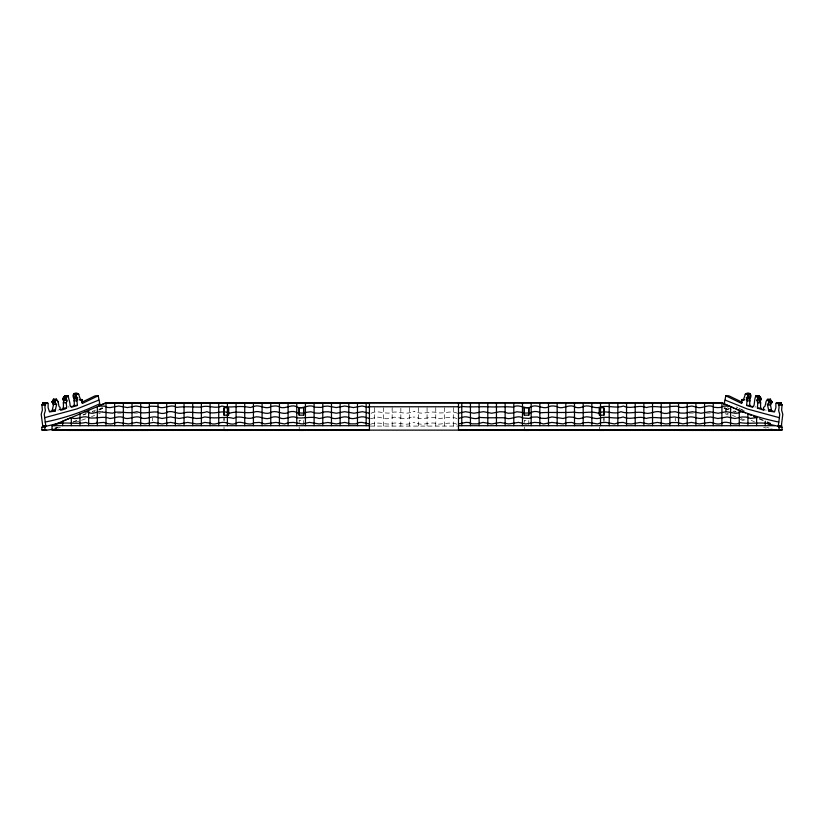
<?xml version="1.0" encoding="UTF-8"?>
<svg xmlns="http://www.w3.org/2000/svg" width="824" height="824" viewBox="0 0 824 824"><rect width="100%" height="100%" fill="white"/><g stroke="black" fill="none" stroke-linecap="round" stroke-linejoin="round"><path stroke-width="0.62" stroke-dasharray="4.12 3.09" d="M224.025 420.302L224.025 418.365M374.621 426.049L374.621 406.16M383.5 426.049L383.5 407.684M392.162 426.049L392.162 406.201M400.835 426.049L400.835 408.333M409.507 426.049L409.507 407.334M418.417 426.049L418.417 407.334M427.079 426.049L427.079 407.169M435.762 426.049L435.762 407.365M444.414 426.049L444.414 407.684M453.293 426.049L453.293 407.324M603.961 420.302L603.961 418.365M675.268 420.817L675.268 417.953M725.542 411.969L725.614 407.623L728.756 409.219M725.965 412.196L726.418 409.209M735.348 411.815L735.667 411.176M755.907 406.819L754.877 407.035M370.501 418.664L377.948 417.109L386.003 418.767L389.886 418.582L394.325 417.14L400.031 417.964M92.885 412.422L94.976 411.361M99.158 409.219L102.3 407.623L102.372 411.969M73.388 421.929L76.704 420.302M54.6 428.727L56.866 427.615M82.946 414.915L86.345 413.246M92.731 411.279L95.502 410.084M55.548 428.593L57.896 427.584M98.952 409.806L103.649 407.767M98.767 413.7L100.363 413.02M55.538 428.295L57.886 427.306M98.952 410.033L103.639 408.065M83.533 415.008L85.758 414.153M91.546 416.594L94.616 415.409M81.504 420.281L85.974 418.644M72.666 422.3L77.343 420.693M75.705 422.3L80.391 420.693M54.92 428.068L57.299 427.326M57.958 428.068L60.348 427.326M69.123 407.035L68.093 406.819M57.824 410.146L58.576 409.981M371.15 413.246C377.31 409.755 384.108 414.07 390.555 412.917C397.58 409.889 405.161 415.687 412.288 411.681A6.458 2.853 0 0 1 413.082 411.722M414.843 417.078L413.082 417.078M414.843 422.702L413.082 422.702M117.575 413.061L121.365 413.061M133.9 413.061L137.515 413.061M689.194 413.061L694.014 413.061M706.539 413.061L710.34 413.061M370.285 426.08L457.639 426.08M457.526 413.257C450.79 410.033 443.714 414.101 436.844 412.649C429.881 410.331 422.619 415.461 415.636 411.681A6.458 2.853 0 0 0 414.843 411.722M370.501 424.288C377.042 421.404 383.871 424.484 390.607 424C397.559 420.745 405.181 426.77 412.237 422.733A5.624 2.482 0 0 1 413.082 422.753M456.846 418.664C453.056 416.161 444.012 418.252 438.028 418.582C430.818 414.987 422.99 421.116 415.677 417.109A5.624 2.482 0 0 0 414.843 417.129M456.846 424.288C452.984 421.775 443.971 423.876 438.028 424.206C430.952 420.518 422.98 426.842 415.677 422.733A5.624 2.482 0 0 0 414.843 422.753M765.424 409.981L766.176 410.146M766.701 427.326L769.08 428.068M763.652 427.326L766.042 428.068M741.075 418.644L746.657 420.693M740.261 419.457L743.609 420.693M728.117 414.905L725.233 413.7M724.275 408.076L728.972 410.043M726.686 413.02L728.282 413.7M724.265 407.787L728.962 409.816M723.73 407.952L727.582 409.683M741.837 409.734L744.329 410.929M736.028 406.881L737.861 407.777M738.963 408.313L744.803 411.166M727.468 407.726L736.532 412.154M751.21 420.302L754.526 421.929M732.938 411.361L735.029 412.422M400.103 417.995L405.449 418.839L412.237 417.109A5.624 2.482 0 0 1 413.082 417.129M92.247 411.176L92.566 411.815M603.961 417.953L603.961 423.546M599.45 426.945L599.45 430.416M528.792 424.628L528.792 420.302L524.28 420.302L524.28 422.465M524.28 426.945L524.28 430.416M303.706 424.628L303.706 420.302L299.205 420.302L299.205 422.465M299.205 426.945L299.205 430.416M224.025 417.953L224.025 420.817M224.025 426.945L224.025 430.416M152.646 417.953L152.646 420.817M413.071 411.67A13.699 6.036 0 0 1 413.463 411.67L414.451 411.67A13.699 6.036 0 0 1 414.853 411.67M735.492 416.594A258.592 190.653 90 0 1 732.433 415.409"/><path stroke-width="1.24" d="M52.025 425.699L52.025 429.767L369.42 429.778L369.42 403.008L105.987 402.998L52.025 425.699L369.42 425.699M53.962 425.668L53.962 424.885C64.488 420.93 75.015 424.927 85.82 422.424C91.855 425.163 97.695 422.413 103.958 422.465C107.233 423.835 111.158 424.721 114.649 423A7.159 3.069 0 0 1 117.894 422.403L128.565 423.948L136.382 422.393L145.003 423.855L153.532 422.424L162.101 423.958L170.558 422.393L179.199 423.958L187.645 422.434L196.411 423.958L200.613 423.701L204.774 422.403L210.058 423.062M62.645 425.668L62.645 421.229L71.317 417.583L71.317 425.668M79.98 425.668L79.98 413.875M88.642 425.668L88.642 410.414M97.325 425.668L97.325 406.943M105.997 425.668L106.008 403.193M114.66 425.668L114.66 403.008M123.332 425.668L123.343 402.73M132.015 425.668L132.015 402.73M140.688 425.668L140.688 403.029M149.36 425.668L149.36 403.039M158.023 425.668L158.023 403.049M166.695 425.668L166.695 402.761L158.991 402.761M175.378 425.668L175.388 402.771M184.04 425.668L184.04 403.07M192.713 425.668L192.713 403.08M201.386 425.668L201.386 403.091M210.069 425.678L210.069 403.091M218.731 425.678L218.731 403.101M224.025 408.024L224.025 415.451M227.393 425.678L227.403 402.823M228.536 408.024L228.536 415.451M236.076 425.678L236.076 403.121M244.728 425.678L244.738 402.843M253.421 425.678L253.421 402.843M262.084 425.678L262.084 403.142M270.756 425.678L270.756 403.152M279.418 425.678L279.429 403.152M288.081 425.678L288.081 403.163M296.753 425.678L296.764 402.885M299.205 408.024L299.205 415.451M303.706 408.024L303.706 415.451M305.436 425.678L305.447 402.895M314.109 425.678L314.109 403.183M322.781 425.678L322.781 403.193M331.464 425.678L331.464 403.204M340.127 425.678L340.127 402.926M348.799 425.678L348.809 402.936M357.472 425.678L357.472 403.224M366.144 425.678L366.144 402.957M458.494 403.008L458.494 429.778L775.899 429.788M461.78 425.678L461.77 402.957M470.452 425.678L470.442 402.946M479.115 425.678L479.104 402.936M487.798 425.678L487.787 402.926M496.45 425.678L496.45 403.204M505.133 425.678L505.133 403.204M513.805 425.678L513.805 403.193M522.478 425.678L522.467 402.895M524.28 408.024L524.28 415.451M528.792 408.024L528.792 415.451M531.161 425.678L531.15 402.895M539.833 425.678L539.833 403.173M548.496 425.678L548.496 403.163M557.158 425.678L557.158 403.152M565.831 425.678L565.831 403.152M574.503 425.678L574.493 402.854M583.186 425.678L583.186 402.843M591.848 425.678L591.848 403.121M599.45 408.024L599.45 415.451M600.521 425.678L600.521 402.833M603.961 408.024L603.961 415.451M609.194 425.678L609.194 403.111M617.846 425.678L617.846 403.101M626.539 425.678L626.539 403.101M635.201 425.678L635.201 403.091M643.874 425.678L643.874 403.08M652.536 425.678L652.536 402.781M661.229 425.678L661.219 402.771L664.422 402.771M669.891 425.678L669.891 403.06M678.564 425.678L678.564 403.049M687.226 425.678L687.226 403.039M695.909 425.678L695.899 402.751M704.582 403.276L704.582 402.74M704.582 425.678L704.582 403.029M713.254 425.678L713.265 403.018M721.917 425.689L721.917 403.204M730.589 425.689L730.589 406.953M739.272 425.689L739.272 410.424M747.934 425.689L747.934 413.885M756.607 425.689L756.607 417.603L750.499 418.438L746.41 417.088L742.094 416.975L734.926 418.51L727.159 416.954L717.962 418.51L710.463 416.985L704.592 417.624M765.269 425.689L765.269 421.249M45.083 403.595L43.167 402.74L41.952 404.975L42.374 410.156L41.2 414.297L42.766 426.121L41.839 427.574L41.818 429.788L45.371 430.365L53.23 429.263M99.931 404.666L98.19 395.808L82.235 403.492L82.266 402.73A19.024 14.029 90 0 0 82.215 400.526L81.978 399.527L80.773 400.505L78.671 394.222L77.199 393.656L76.066 395.716L76.848 398.826L77.219 397.25L77.683 397.539L76.941 400.825L77.405 405.449L71.482 407.241L70.04 405.511C70.287 402.565 68.557 399.259 68.237 395.891C67.238 397.168 62.14 396.416 63.015 399.362C62.562 402.72 68.34 398.126 67.146 401.082C64.674 403.163 68.474 407.695 65.364 408.889C61.985 409.683 59.225 411.969 60.131 407.231C58.308 407.221 58.875 403.358 58.01 401.916A3.986 2.936 -90 0 0 57.773 401.185L56.485 399.104L55.548 401.226L52.231 401.36L53.004 404.615L56.691 404.172L55.084 411.104L49.502 411.938L48.101 407.561L48.132 403.595L47.308 402.74L45.691 403.235L44.898 406.984L45.361 410.609L44.249 414.297L45.814 426.121L44.754 428.233L45.371 430.365M730.589 417.387L730.6 416.862M757.225 397.086C762.488 394.881 761.994 403.297 757.689 400.588C758.265 399.125 758.049 398.188 757.071 396.704C754.681 393.491 754.485 404.429 753.96 405.511L752.559 407.272L746.596 405.449L747.059 400.825L746.317 397.539L746.781 397.25L747.152 398.826L747.934 395.716L746.801 393.656L745.329 394.222L743.227 400.505L742.022 399.527L741.785 400.526A19.024 14.029 -90 0 0 741.734 402.73L741.765 403.492L725.81 395.808L724.069 404.666M53.653 404.172L52.036 411.104L49.811 411.454M369.461 407.561L361.993 406.016L353.383 407.581L344.813 406.016L336.254 407.571L327.736 406.077L323.492 406.428L321.288 407.437L314.706 407.159C309.247 403.492 303.191 409.353 297.392 407.252C292.057 403.327 285.969 409.271 280.232 407.293C277.688 405.459 274.104 405.841 271.178 406.479C265.781 410.156 259.89 404.234 254.173 406.356L250.486 407.499L244.728 406.654M779.01 420.539L779.751 414.297L778.639 410.609L779.102 406.984L778.309 403.235L776.692 402.74L775.868 403.595L775.899 407.561L774.498 411.938L768.916 411.104L767.309 404.172L767.947 404.615L768.895 402.081L767.711 400.073M767.855 404.636C771.789 407.18 774.035 398.383 768.576 401.237M770.636 399.269L767.515 399.104L766.227 401.185A3.986 2.936 90 0 0 765.99 401.916L765.053 406.088L763.467 407.54L763.899 410.28L757.4 408.076L757.771 403.379L756.803 399.722L757.544 400.794M764.033 409.621C758.039 409.652 762.179 403.307 759.707 400.114M781.554 424.36L782.8 414.297L781.626 410.156L782.048 404.975L780.833 402.74L778.917 403.595M64.293 400.114C61.81 403.307 65.961 409.641 59.967 409.621M77.93 393.584C72.09 390.524 71.389 400.897 76.972 398.692M73.975 398.147L73.8 398.826M749.387 398.116C751.055 401.463 747.255 406.881 753.321 406.562M778.505 424.36L778.907 421.352M62.881 399.321L66.311 399.321L66.456 400.794M70.679 406.562C76.745 406.881 72.945 401.463 74.613 398.116M778.484 424.484L778.186 426.121L779.288 429.026L778.629 430.365L770.77 429.263M781.533 424.484L782.182 429.788L778.629 430.365M66.775 397.086L65.724 398.929L66.311 399.321M63.726 397.086L64.911 396.004M56.145 404.636L55.146 402.328L55.496 401.237M52.52 401.175L53.447 399.104L56.485 399.104M63.788 399.99L63.407 400.794M759.089 396.004L760.294 397.117M747.028 398.692C752.631 400.886 751.91 390.524 746.07 393.584M770.059 399.774L770.553 399.104M768.483 402.864L771.532 402.864M41.931 427.213L44.98 427.213M105.997 412.474L112.548 413.185L114.989 412.247C122.488 411.526 129.45 413.988 136.866 411.681C143.675 414.513 150.411 411.382 157.363 412.052C160.103 413.988 164.841 413.947 167.581 411.969C173.019 410.28 177.397 414.534 182.846 413.071C190.632 410.671 198.924 414.637 206.937 411.701C214.364 415.234 222.284 409.487 229.659 413.164C237.796 410.692 246.232 413.916 253.998 412.113C259.756 409.837 265.266 415.502 270.828 412.422C276.503 409.569 281.89 415.131 287.71 412.783C290.223 411.104 294.745 410.949 297.217 412.834L303.891 413.123L305.57 412.309M305.477 412.422L310.967 411.763L315.51 413.071L319.794 413.226L324.45 411.876L328.158 411.753L336.305 413.246L344.473 411.681L354.104 413.236L362.375 411.691L369.471 413.236M704.582 417.634C698.968 420.59 692.809 414.874 687.175 417.655M704.582 423.093L699.36 423.958L691.532 422.403L682.911 423.866L676.937 422.547L671.488 422.558L669.418 423.629L665.813 423.969L657.367 422.403L648.725 423.969L640.269 422.444L631.514 423.958L627.311 423.711L623.15 422.413L618.731 422.661L614.529 423.948L605.825 422.413L601.489 422.63L597.482 423.938L588.676 422.475L584.123 422.671L580.23 423.876L575.574 423.742L571.897 422.444L566.809 422.65L563.122 423.927L551.895 422.413L543.438 423.969L539.02 422.671L534.457 422.413L525.815 423.958L518.43 422.393L508.779 423.958L500.127 422.465L491.619 423.958L483.07 422.403L477.261 423.866L472.07 423.845L468.722 422.516L465.951 422.403L461.77 423.258M704.592 423.083L710.02 422.413A7.159 3.069 0 0 1 713.265 423.011C716.097 424.082 720.042 424.793 722.514 422.722C728.571 420.611 734.534 426.43 740.199 422.64C750.417 424.37 760.14 421.723 770.069 423.938M745.329 394.222L749.85 393.656M461.77 423.279L458.494 423.948M65.065 395.973L68.361 395.86M140.842 417.706C134.93 414.678 128.781 420.889 123.147 417.449C118.718 415.749 114.33 418.17 109.953 418.499C103.021 415.718 96.017 418.952 89.033 417.789C83.224 414.451 77.106 420.807 71.317 417.634M687.082 417.778L682.911 418.407L678.574 417.696M81.555 402.359L95.141 395.808L98.19 395.808M99.508 403.904L88.261 408.9A399.063 294.219 90 0 1 45.186 422.043L45.196 422.115M98.798 400.103L76.817 408.941L44.599 417.706M748.748 394.14L745.401 394.13M98.962 405.758L105.997 402.709L721.927 402.72L724.265 403.739M760.593 400.794L760.212 399.99M74.15 393.656L78.671 394.222M458.494 407.571L462.192 406.489C470.885 407.324 479.249 406.5 487.798 406.798C496.285 407.324 504.556 406.263 513.208 407.159C518.811 403.307 525.279 409.919 531.058 406.881C536.517 403.739 541.996 409.209 547.692 407.303C550.226 405.459 553.821 405.851 556.736 406.489C562.133 410.167 568.024 404.244 573.751 406.366C576.656 408.477 581.167 407.849 584.206 406.273C589.665 404.687 594.156 408.858 599.542 407.293C607.35 404.738 615.404 408.786 623.449 406.047C630.926 409.713 638.919 404.265 646.387 407.54C654.524 405.068 662.578 408.498 670.417 406.459L677.132 406.191L680.027 407.355L683.148 407.489L691.892 406.026L696.455 407.149C702.151 409.25 707.157 404.151 712.873 406.541L713.841 407.283L717.704 407.592L720.382 407.468L723.544 406.139L728.426 406.077M458.494 418.489L462.213 417.397C468.042 414.946 474.027 421.136 479.527 417.387C488.189 418.139 496.604 417.572 505.122 417.799C510.818 420.848 517.245 414.256 522.746 417.995L529.008 418.438L532.366 417.109L537.423 416.985L540.822 418.262L545.787 418.438L551.926 416.944L563.163 418.468L568.684 416.965L573.71 417.263C576.604 419.364 581.136 418.819 584.144 417.202C589.603 415.595 594.083 419.725 599.47 418.232C607.195 415.543 615.229 419.818 623.191 416.954C630.69 420.59 638.682 415.214 646.15 418.448C654.359 416.089 662.414 419.292 670.334 417.428L674.382 416.965L678.554 417.665M742.702 411.794L739.272 412.278A3.801 1.627 0 0 1 735.059 413.257L726.5 411.691L718.095 413.257L709.577 411.701L701.028 413.246L692.356 411.701L684.559 413.154L680.233 413.051L675.319 411.732L670.551 412.062C667.821 413.998 663.073 413.957 660.343 411.979C654.895 410.29 650.517 414.544 645.068 413.082C637.282 410.682 628.99 414.647 620.977 411.712C613.55 415.244 605.64 409.497 598.265 413.174C590.118 410.702 581.682 413.926 573.916 412.113C562.473 413.009 551.647 411.99 540.214 412.783C537.691 411.104 533.169 410.96 530.697 412.845L524.023 413.133L522.344 412.319M99.498 406.067L104.37 406.119L107.542 407.458L110.21 407.581L118.79 406.016L127.36 407.571L136.022 406.016L144.767 407.478L147.898 407.344L150.782 406.181L157.497 406.448C163.482 410.404 170.722 403.101 176.666 407.406C185.163 406.16 192.764 407.262 201.241 407.066C207.957 404.533 215.074 409.332 221.862 406.036C229.649 408.179 236.941 405.83 244.728 406.716M42.323 430.365L46.638 430.149M458.443 413.236L465.55 411.691L473.821 413.236L483.451 411.691L491.609 413.246L499.766 411.753L503.474 411.876L508.13 413.236L512.415 413.082L516.947 411.773L522.447 412.422M74.088 393.707L77.137 393.707M746.863 393.707L749.912 393.707M74.418 393.872L78.043 393.944M745.957 393.944L749.582 393.872M75.252 394.14L78.599 394.13M73.542 394.449L76.581 394.449M747.419 394.449L750.458 394.449M73.161 395.098L76.21 395.098M747.79 395.098L750.839 395.098M64.622 395.736L67.764 395.716M756.236 395.716L759.378 395.736M725.81 395.808L728.859 395.808L742.445 402.359M755.639 395.86L758.935 395.973M63.891 396.704L67.146 396.643M73.418 396.766L76.467 396.766M747.533 396.766L750.582 396.766M756.947 396.663L760.109 396.704M63.809 396.797L66.857 396.797M757.143 396.797L760.192 396.797M63.407 397.333L66.456 397.333M757.544 397.333L760.593 397.333M74.036 397.549L77.075 397.549M746.925 397.549L749.964 397.549M63.396 397.93L66.445 397.93M757.555 397.93L760.604 397.93M62.686 398.929L65.724 398.929M758.276 398.929L761.314 398.929M62.686 399.094L65.735 399.094M758.265 399.094L761.314 399.094M757.689 399.321L761.119 399.321M79.949 399.527L81.978 399.527M742.022 399.527L744.051 399.527M79.094 399.867L82.132 399.867M741.868 399.867L744.906 399.867M53.158 400.299L56.197 400.299M767.803 400.299L770.842 400.299L771.501 401.226M52.808 400.464L55.847 400.464M768.153 400.464L771.192 400.464M73.903 400.825L76.941 400.825M747.059 400.825L750.097 400.825M52.231 401.36L55.342 401.257M768.658 401.257L771.769 401.36M52.2 401.69L55.249 401.69M768.782 401.731L771.82 401.731M52.056 402.081L55.105 402.081M768.895 402.081L771.944 402.081M52.097 402.328L55.146 402.328M768.854 402.328L771.903 402.328M42.838 402.936L45.876 402.936M52.468 402.864L55.517 402.864M63.232 402.812L66.28 402.812M757.72 402.812L760.768 402.812M778.124 402.936L781.162 402.936M44.795 403.06L47.833 403.06M776.167 403.06L779.205 403.06M42.642 403.235L45.691 403.235M778.309 403.235L781.358 403.235M42.632 404.017L45.681 404.017M778.319 404.017L781.368 404.017M42.508 404.224L45.557 404.224M778.443 404.224L781.492 404.224M42.086 404.584L45.135 404.584M778.865 404.584L781.914 404.584M41.952 404.975L45.001 404.975M778.999 404.975L782.048 404.975M74.366 405.449L77.405 405.449M746.596 405.449L749.634 405.449M368.307 406.757L458.319 406.768M63.551 408.076L66.6 408.076M757.4 408.076L760.449 408.076M52.571 410.022L55.62 410.022M768.38 410.022C771.439 408.622 771.501 411.856 774.189 411.454M52.036 411.104L55.084 411.104M768.916 411.104L771.964 411.104M458.494 425.709L774.622 425.709M779.02 427.213L782.069 427.213M41.818 429.788L44.867 429.788M779.133 429.788L782.182 429.788M52.036 430.118L775.889 430.138M67.867 430.416L148.351 430.416M224.025 430.416L228.536 430.416M299.194 430.416L303.706 430.416M524.28 430.416L528.792 430.416M599.45 430.416L603.961 430.416M679.563 430.416L760.047 430.416M105.997 402.709L158.033 402.761M166.695 402.761L721.927 403.018L733.751 407.983M777.362 430.149L781.677 430.365M369.42 418.489L365.712 417.397C359.892 414.946 353.898 421.136 348.387 417.387C342.557 415.183 337.325 420.425 331.536 417.912C327.571 415.368 323.183 418.221 319.104 418.489C311.627 415.873 304.231 418.705 296.846 417.778C291.14 414.554 285.32 420.837 279.429 417.716C276.493 416.244 272.445 416.573 269.675 418.283C264.174 419.869 259.694 415.451 254.214 417.253C247.808 420.745 240.124 414.369 233.604 418.448C225.704 416.12 217.793 418.654 210.069 417.613M369.42 423.948L366.155 423.279M85.222 411.773L88.642 412.257M779.401 417.706L747.183 408.941L725.202 400.103M736.007 408.931L739.664 410.476M741.878 411.403L745.576 412.958M747.739 413.864L751.261 415.348M753.61 416.336L757.122 417.82M759.471 418.808L762.993 420.281M767.381 422.125L770.533 423.454M724.492 403.904L735.739 408.9A399.063 294.219 90 0 0 778.814 422.043M140.832 417.768C146.487 420.312 151.853 415.203 157.59 417.418L162.081 418.489L170.558 416.934L179.179 418.489L187.625 416.975L196.38 418.489L200.603 418.242L204.733 416.944L210.058 417.593M53.447 399.104L53.941 399.774M105.997 412.443L99.302 411.753L92.855 413.246A3.801 1.627 0 0 1 88.642 412.257M210.069 423.072C213.962 425.555 218.123 422.733 222.089 422.403C226.734 421.764 230.524 425.421 235.262 423.618C241.102 419.468 248.467 426.842 254.225 422.712L259.282 422.424L264.792 423.927L276.019 422.403L284.486 423.958L288.894 422.661L293.468 422.413L302.109 423.948L309.484 422.382L319.146 423.958L327.798 422.465L336.295 423.958L344.844 422.403L350.653 423.866L355.844 423.845L359.202 422.516L361.963 422.403L366.144 423.258M750.201 398.826L750.025 398.147M771.429 410.022L770.347 404.172M97.325 416.841L97.325 417.377M97.325 421.311L97.325 422.846M57.773 401.185A3.986 2.936 90 0 1 58.01 401.916M777.938 426.235A446.093 328.889 90 0 1 767.587 423.752M82.215 400.526A19.024 14.029 -90 0 1 82.266 402.73M62.645 422.043A446.093 328.889 90 0 1 46.062 426.235M524.332 408.261L524.301 414.637A1.257 0.536 0 0 0 525.485 415.172L527.535 415.183A1.257 0.536 0 0 0 528.802 414.699L528.833 408.22A1.257 0.536 0 0 0 527.587 407.726L525.558 407.726A1.257 0.536 0 0 0 524.332 408.261M599.398 408.261L599.367 414.637A1.257 0.536 0 0 0 600.552 415.183L602.601 415.183A1.257 0.536 0 0 0 603.868 414.699L603.899 408.22A1.257 0.536 0 0 0 602.653 407.726L600.624 407.726A1.257 0.536 0 0 0 599.398 408.261M224.015 408.21L224.056 414.688A1.257 0.536 0 0 0 225.312 415.172L227.362 415.172A1.257 0.536 0 0 0 228.557 414.627L228.516 408.251A1.257 0.536 0 0 0 227.3 407.715L225.271 407.715A1.257 0.536 0 0 0 224.015 408.21M299.081 408.22L299.122 414.688A1.257 0.536 0 0 0 300.379 415.172L302.429 415.172A1.257 0.536 0 0 0 303.623 414.627L303.582 408.251A1.257 0.536 0 0 0 302.357 407.715L300.338 407.715A1.257 0.536 0 0 0 299.081 408.22M42.766 426.121L45.814 426.121L42.766 426.121M781.234 426.121L778.186 426.121L781.255 426.183"/></g></svg>
